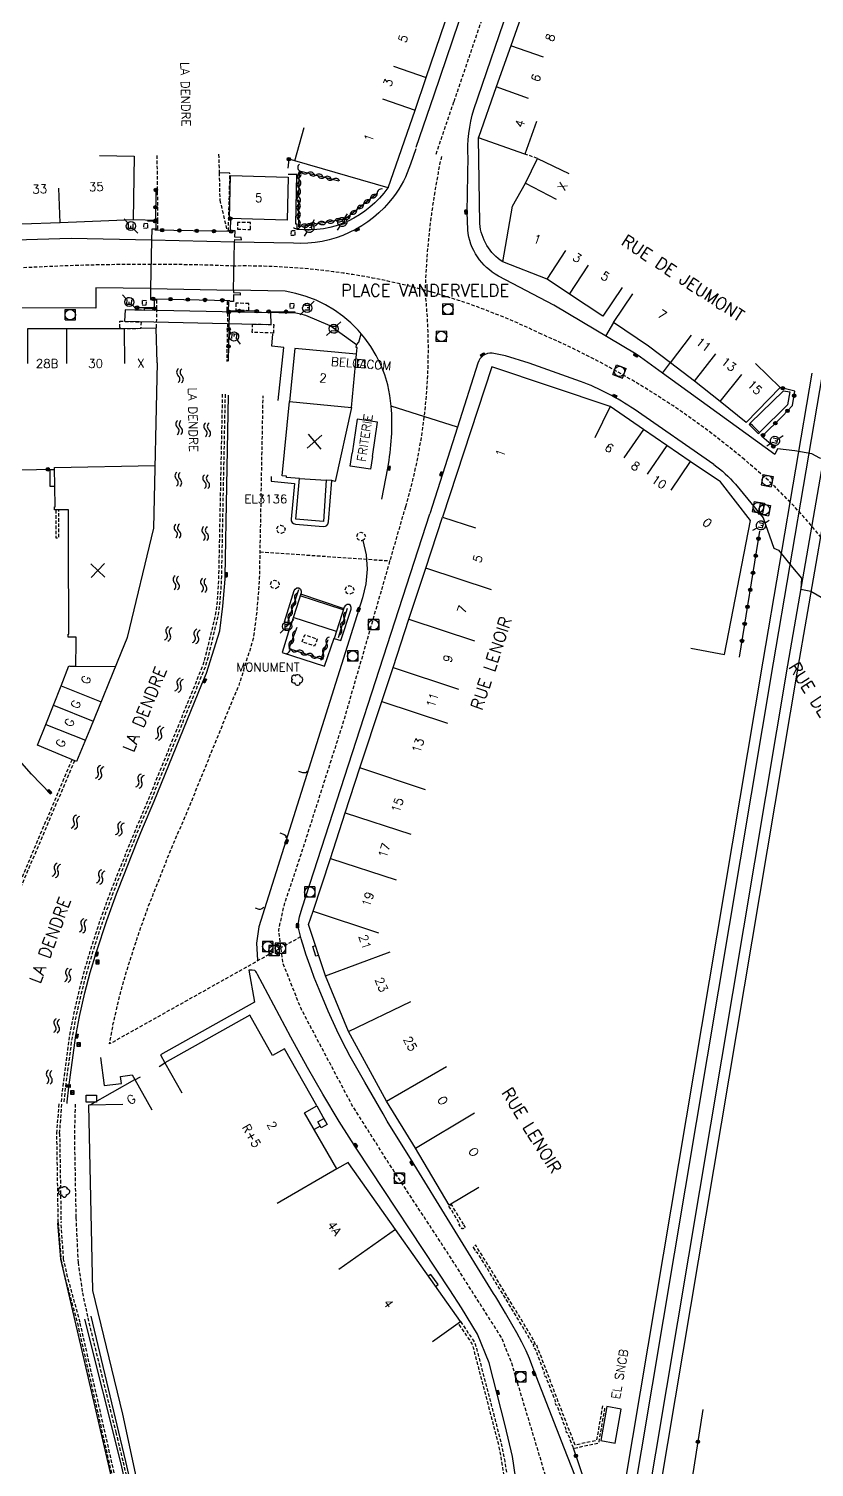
# Model space of a CAD drawing. Header units: millimetres. Extents: x 111999 to 113000, y 155000 to 156001.
# Drawn here: x 112289.4 to 112403.2, y 155653.7 to 155861.9 of the extents above; entities that cross this region are included whole.
import ezdxf
from ezdxf.enums import TextEntityAlignment as Align

# ---------------------------------------------------------------- set-up
doc = ezdxf.new("R2010")
doc.units = ezdxf.units.MM
doc.linetypes.add('DASHED', pattern=[0.75, 0.5, -0.25])
doc.layers.get('0').update_dxf_attribs({"linetype": 'CONTINUOUS'})
for name, color, linetype in [('W0001', 6, 'DASHED'), ('W0008', 7, 'CONTINUOUS'), ('W0100', 7, 'CONTINUOUS'), ('W0105', 7, 'CONTINUOUS'), ('W0112', 1, 'DASHED'), ('W0120', 7, 'CONTINUOUS'), ('W0211', 2, 'CONTINUOUS'), ('W0300', 7, 'CONTINUOUS'), ('W0310', 3, 'CONTINUOUS'), ('W0322', 7, 'CONTINUOUS'), ('W0330', 7, 'CONTINUOUS'), ('W0334', 7, 'CONTINUOUS'), ('W0400', 7, 'CONTINUOUS'), ('W0420', 7, 'CONTINUOUS'), ('W0471', 7, 'CONTINUOUS'), ('W0500', 5, 'DASHED'), ('W0700', 7, 'CONTINUOUS'), ('W0984', 7, 'CONTINUOUS'), ('W0989', 7, 'CONTINUOUS'), ('W0991', 7, 'CONTINUOUS'), ('W1102', 7, 'CONTINUOUS'), ('W1471', 7, 'CONTINUOUS')]:
    doc.layers.add(name, color=color, linetype=linetype)
doc.styles.get("Standard").update_dxf_attribs({"font": 'romans.shx', "width": 0.85})

# ---------------------------------------------------------------- blocks, each defined once
blk = doc.blocks.new('t322o')
at = {"color": 0, "linetype": 'Continuous'}
for radius in [0.25, 0.15]:
    blk.add_circle((0, 0), radius, dxfattribs=at)
blk = doc.blocks.new('t310o')
at = {"color": 0, "linetype": 'Continuous'}
for centre, start, end in [((-0.5, 0.38), 216.8699, 323.1304), ((0.5, -0.37), 36.8699, 143.1303)]:
    blk.add_arc(centre, 0.625, start, end, dxfattribs=at)
blk = doc.blocks.new('T420')
for p, q in [((0.75, 0.75), (-0.75, 0.75)), ((-0.75, 0.75), (-0.75, -0.75)), ((0.75, 0.75), (0.75, -0.75)), ((0.75, -0.75), (-0.75, -0.75))]:
    blk.add_line(p, q)
blk.add_ellipse((0, 0), major_axis=(-0.53, 0.53), ratio=1, start_param=3.926991, end_param=10.210176)
blk = doc.blocks.new('T471')
for p, q in [((-0.333334, 0.333334), (-0.333334, -0.333334)), ((-0.333334, 0.333334), (0.333334, 0.333334)), ((-0.333334, 0), (0, 0)), ((0.500001, 0.500001), (1.000002, 1.000002)), ((-0.500001, -0.500001), (-1.000002, -1.000002)), ((-0.333334, -0.333334), (0.333334, -0.333334))]:
    blk.add_line(p, q)
blk.add_ellipse((0, 0), major_axis=(0.471405, 0.471405), ratio=1, start_param=5.4977871438, end_param=11.780972451)
blk = doc.blocks.new('T400')
for p, q in [((-0.15, 0.3), (0.15, 0.3)), ((-0.15, -0.25), (-0.15, 0.3)), ((-0.15, 0.15), (0.15, 0.15)), ((-0.15, 0), (0.15, 0)), ((0.15, 0.3), (0.15, -0.25)), ((-0.15, -0.15), (0.15, -0.15)), ((-0.15, -0.25), (-0.15, -0.3)), ((-0.15, -0.3), (0.15, -0.3)), ((0.15, -0.3), (0.15, -0.25))]:
    blk.add_line(p, q)
blk = doc.blocks.new('t500o')
at = {"color": 0, "linetype": 'Continuous'}
for centre, start, end in [((-0.5, 0.625), 216.8699, 323.1301), ((0.5, -0.125), 36.8699, 143.1301), ((0.5, -0.625), 36.8699, 143.1301), ((-0.5, 0.125), 216.8699, 323.1301)]:
    blk.add_arc(centre, 0.625, start, end, dxfattribs=at)
blk = doc.blocks.new('t991o')
at = {"color": 0, "linetype": 'Continuous'}
for p, q in [((-1, 1), (1, -1)), ((-1, -1), (1, 1))]:
    blk.add_line(p, q, dxfattribs=at)
blk = doc.blocks.new('t112o')
at = {"color": 0, "linetype": 'Continuous'}
for p, q in [((-0.5, 0.5), (0.5, 0.5)), ((-0.5, -0.5), (-0.5, 0.5)), ((0.5, 0.5), (0.5, -0.5)), ((0.5, -0.5), (-0.5, -0.5))]:
    blk.add_line(p, q, dxfattribs=at)
blk = doc.blocks.new('t330o')
at = {"color": 0, "linetype": 'Continuous'}
for p, q in [((0.25, -0.25), (-0.25, 0.25)), ((-0.25, -0.25), (0.25, 0.25)), ((-0.25, 0.25), (-0.25, -0.25)), ((0.25, 0.25), (-0.25, 0.25)), ((0.25, -0.25), (0.25, 0.25)), ((-0.25, -0.25), (0.25, -0.25)), ((-0.25, -0.25), (-0.25, -0.25))]:
    blk.add_line(p, q, dxfattribs=at)
blk = doc.blocks.new('T300')
for p, q in [((-0.8, 0.51), (-0.86, 0.34)), ((-0.86, 0.34), (-0.86, 0.17)), ((-0.86, 0.17), (-0.74, 0.06)), ((-0.69, 0.63), (-0.8, 0.51)), ((-0.8, -0.06), (-0.74, 0.06)), ((-0.74, 0.06), (-0.69, 0.11)), ((-0.57, 0.69), (-0.69, 0.63)), ((-0.46, 0.69), (-0.57, 0.69)), ((-0.29, 0.63), (-0.46, 0.69)), ((-0.29, 0.63), (-0.17, 0.74)), ((-0.23, 0.57), (-0.29, 0.63)), ((-0.17, 0.74), (-0.06, 0.8)), ((-0.06, 0.8), (0.06, 0.8)), ((0.06, 0.8), (0.23, 0.74)), ((0.23, 0.74), (0.34, 0.63)), ((0.34, 0.63), (0.4, 0.51)), ((0.46, 0.46), (0.34, 0.46)), ((0.4, 0.51), (0.4, 0.46)), ((0.57, 0.4), (0.46, 0.46)), ((0.57, 0.4), (0.69, 0.29)), ((0.69, 0.29), (0.74, 0.17)), ((0.74, 0.06), (0.69, -0.17)), ((0.74, 0.17), (0.74, 0.06)), ((-0.8, -0.17), (-0.8, -0.06)), ((-0.8, -0.23), (-0.8, -0.17)), ((-0.74, -0.34), (-0.8, -0.23)), ((-0.69, -0.4), (-0.74, -0.34)), ((-0.51, -0.46), (-0.69, -0.4)), ((-0.4, -0.46), (-0.51, -0.46)), ((-0.4, -0.46), (-0.34, -0.46)), ((-0.34, -0.46), (-0.34, -0.4)), ((-0.34, -0.51), (-0.34, -0.46)), ((-0.29, -0.63), (-0.34, -0.51)), ((-0.17, -0.74), (-0.29, -0.63)), ((-0.06, -0.8), (-0.17, -0.74)), ((0.06, -0.8), (-0.06, -0.8)), ((0.17, -0.74), (0.06, -0.8)), ((0.23, -0.69), (0.17, -0.74)), ((0.29, -0.46), (0.23, -0.46)), ((0.29, -0.63), (0.23, -0.69)), ((0.46, -0.4), (0.29, -0.46)), ((0.34, -0.51), (0.29, -0.63)), ((0.34, -0.51), (0.34, -0.46)), ((0.57, -0.34), (0.46, -0.4)), ((0.63, -0.29), (0.57, -0.34)), ((0.69, -0.17), (0.63, -0.29))]:
    blk.add_line(p, q)
blk = doc.blocks.new('T1471')
at = {"color": 0, "linetype": 'Continuous', "flags": 128}
blk.add_lwpolyline([(-0.75, -0.5), (-0.75, 0.5), (0.75, 0.5), (0.75, -0.5), (-0.75, -0.5)], dxfattribs=at)

msp = doc.modelspace()

# ---------------------------------------------------------------- linework, layer by layer
at = {"layer": 'W0001'}
for points in [[(112348.43, 155843.76), (112351.02, 155851.37), (112356.4, 155867.2), (112363.42, 155887.85), (112368.13, 155901.71, 0.072211), (112370.31, 155911.43), (112370.91, 155921.91), (112371.84, 155940.77), (112371.96, 155948.59), (112372.05, 155971.3), (112372.14, 155990.75), (112372.16, 156000)], [(112349.18, 155843.43, 0.043979), (112346.82, 155824.04, -0.09987), (112344.02, 155792.75)], [(112616.37, 155622.56), (112584.37, 155637.33, 0.046499), (112559.86, 155645.27), (112540.01, 155649.39), (112507.97, 155656.04, -0.112534), (112493.68, 155662.94), (112485.71, 155669.19), (112481.22, 155673.44), (112476.89, 155678.31), (112469.97, 155687.67), (112462.36, 155697.95), (112460.67, 155700.24), (112435.55, 155739.29), (112412.69, 155775.02, 0.104615), (112393.07, 155799.53, 0.07337), (112363.69, 155817.69, 0.117511), (112319.14, 155827.55, 0.038082), (112270.37, 155825.74, -0.060718), (112260.09, 155825, 0.031585), (112184.05, 155819.83, -0.05721), (112133.1, 155820.38, -0.002794), (112091.44, 155829.34, 0.024217), (112082, 155830.29)]]:
    msp.add_lwpolyline(points, format="xyb", dxfattribs=at)
at = {"layer": 'W0001', "flags": 128}
for points in [[(112328.79, 155730.45), (112301.11, 155714.94), (112301.12, 155714.99), (112301.66, 155717.9), (112302.4, 155721.12), (112303.14, 155723.92), (112303.99, 155726.77), (112305.43, 155731.17), (112306.78, 155734.92), (112307.04, 155735.58), (112309.74, 155742.4), (112310.47, 155744.17), (112312.2, 155748.14), (112319.09, 155765.06), (112319.88, 155766.87), (112321.99, 155773.69), (112322.52, 155777.81), (112322.83, 155781.91), (112322.86, 155782.45), (112323.36, 155808.77)], [(112369.32, 155635.98), (112364.55, 155651.51), (112359.37, 155668.73), (112357.9, 155672.43), (112349.7, 155685.3), (112341.28, 155698.13), (112336.22, 155706.13), (112328.85, 155720.06), (112326.26, 155726.59), (112325.62, 155731.42), (112326.44, 155735.12), (112328.97, 155742.71), (112335.1, 155761.86), (112344.02, 155792.75)], [(112322.93, 155786.19), (112341.75, 155784.88)]]:
    msp.add_lwpolyline(points, dxfattribs=at)
at = {"layer": 'W0001'}
msp.add_lwpolyline([(112296.14, 155706.23), (112296.02, 155701.59), (112296.24, 155689.79), (112296.55, 155683.31), (112297.2, 155678.9), (112297.95, 155675.32), (112299.59, 155668.61), (112302.02, 155658.73), (112303.08, 155654.41), (112303.92, 155650.66)], dxfattribs=at)
at = {"layer": 'W0008'}
for points in [[(112345.54, 155844.74), (112348.13, 155852.35), (112353.51, 155868.18), (112360.54, 155888.83), (112365.26, 155902.74, 0.072433), (112367.27, 155911.64), (112367.87, 155922.08), (112368.8, 155940.86), (112368.91, 155948.62), (112369, 155971.32), (112369.09, 155990.76), (112369.11, 156000)], [(112353.05, 155843.2, -0.089835), (112353.9, 155850.23), (112359.42, 155866.48)], [(112307.2, 155831.29), (112295.58, 155831.52), (112279.29, 155831.07, -0.188286), (112276.24, 155831.78, -0.171871), (112268.59, 155842.29), (112266.59, 155851.3), (112264.44, 155861.13)], [(112345.46, 155844.53), (112344.7, 155842.32, -0.086175), (112342.25, 155837.56, -0.249737), (112327.75, 155830.84), (112319.23, 155831.03)], [(112397.49, 155800.25), (112380.7, 155812.43), (112378.01, 155814.38), (112377.4, 155814.79), (112365.45, 155821.88), (112357.44, 155826.1, -0.245737), (112353, 155832.78), (112352.92, 155835.36), (112353.08, 155843.44, -0.066896)], [(112340.55, 155793.82), (112341.41, 155798.31, 0.066696), (112341.92, 155807.27, 0.347658), (112326.57, 155823.9), (112319.06, 155824.06)], [(112388.64, 155798.81), (112377.1, 155806.81, 0.058495), (112369.35, 155810.86), (112361.92, 155813.5), (112358.49, 155814.54), (112356.56, 155814.94, 0.370124), (112354.47, 155813.47), (112351.52, 155804.23), (112349.36, 155797.41), (112347.5, 155791.68)], [(112388.64, 155798.81, -0.060842), (112391.76, 155795.98), (112395.8, 155791.12)]]:
    msp.add_lwpolyline(points, format="xyb", dxfattribs=at)
for points in [[(112357.42, 155826.1), (112357.42, 155826.1), (112357.39, 155826.12)], [(112307.06, 155824.29), (112299.11, 155824.39), (112299.12, 155821.45), (112267, 155821.54), (112262.63, 155821.52)], [(112297.48, 155675.09), (112302.74, 155654.17), (112304.68, 155645.48)], [(112298.41, 155675.55), (112303.44, 155654.52), (112305.4, 155645.95), (112306.4, 155633.35), (112306.76, 155623.96), (112305.73, 155615.34), (112303.13, 155603.28), (112300.39, 155592.17), (112298.3, 155583.95), (112298.77, 155582.79)]]:
    msp.add_lwpolyline(points, dxfattribs=at)
at = {"layer": 'W0008', "flags": 128}
for points in [[(112294.96, 155706.32), (112294.98, 155706.58), (112295.22, 155708.67), (112296.08, 155715.12), (112296.19, 155715.82), (112296.76, 155718.91), (112297.55, 155722.32), (112298.33, 155725.28), (112299.22, 155728.26), (112300.7, 155732.8), (112302.1, 155736.67), (112302.39, 155737.41), (112305.11, 155744.27), (112305.87, 155746.12), (112307.59, 155750.08), (112314.48, 155767.01), (112315.18, 155768.61), (112317.09, 155774.75), (112317.54, 155778.32), (112317.84, 155782.22), (112317.86, 155782.61), (112318.36, 155808.86)], [(112293.13, 155798.07), (112292.46, 155798.06), (112292.46, 155795.7), (112293.18, 155795.71)], [(112324.55, 155797.07), (112324.51, 155796.39), (112327.92, 155796.09), (112327.41, 155790.93), (112327.44, 155790.68), (112327.55, 155790.45), (112327.75, 155790.28), (112328.04, 155790.2), (112332.07, 155789.86), (112332.39, 155789.89), (112332.6, 155790.01), (112332.75, 155790.21), (112332.82, 155790.5), (112333.32, 155796.49)], [(112371.5, 155644.89), (112367, 155656.33), (112362.57, 155667.74), (112362.28, 155668.5), (112361.94, 155669.42), (112361.48, 155670.5), (112360.84, 155671.77), (112360.1, 155673.12), (112359.37, 155674.39), (112358.45, 155675.97), (112358.12, 155676.54), (112357.05, 155678.34), (112356.75, 155678.82), (112344.83, 155698.11), (112341.35, 155703.78), (112340.73, 155704.82), (112338.08, 155709.43), (112335.99, 155713.15), (112334.82, 155715.34), (112334.04, 155716.93), (112332.8, 155719.67), (112331.46, 155722.81), (112330.76, 155724.57), (112330.3, 155725.84), (112329.57, 155727.94), (112329.3, 155728.75), (112328.85, 155730.18), (112328.5, 155731.69), (112328.48, 155732.51), (112328.63, 155733.34), (112329, 155734.65), (112347.5, 155791.68)], [(112337.8, 155787.82), (112338.29, 155785.76), (112338.44, 155783.65), (112338.26, 155781.55), (112337.74, 155779.5), (112322.74, 155731.9), (112322.4, 155729.51), (112322.56, 155727.09)], [(112292.54, 155751.13), (112289.81, 155753.98), (112288.39, 155755.6), (112285.31, 155759.35), (112284.88, 155759.88), (112282.46, 155763.05), (112281.18, 155764.87), (112279.78, 155767.09), (112278.13, 155769.88), (112276.4, 155772.93), (112275.71, 155774.17), (112275.63, 155774.31), (112272.97, 155779.25), (112271.48, 155782.06), (112269.06, 155786.76)], [(112334.96, 155777.77), (112328.73, 155779.83)], [(112328.79, 155780.08), (112335.04, 155778)], [(112327.39, 155775.72), (112326.12, 155771.6), (112332.25, 155769.65), (112333.63, 155773.66)], [(112333.97, 155774.67), (112327.71, 155776.69)], [(112329.72, 155754.41), (112329.6, 155754.25), (112329.49, 155754.19), (112329.26, 155754.18), (112329.09, 155754.21), (112328.54, 155754.39)], [(112325.78, 155745.51), (112326.3, 155745.33), (112326.4, 155745.28), (112326.57, 155745.17), (112326.66, 155745.04), (112326.66, 155744.79)], [(112323.46, 155734.76), (112323.33, 155734.58), (112323.19, 155734.49), (112322.91, 155734.4), (112322.79, 155734.41), (112322.24, 155734.61)], [(112331.4, 155727.76), (112331.02, 155727.63), (112330.57, 155729.06), (112330.93, 155729.18)], [(112360.17, 155650.65), (112359.48, 155655.22), (112358.44, 155659.72), (112356.11, 155668.78), (112354.42, 155672.92), (112352.11, 155676.76), (112350.43, 155679.35), (112336.93, 155699.71), (112334.4, 155703.7), (112332, 155707.67), (112329.77, 155711.55), (112327.38, 155715.93), (112323.26, 155723.67), (112322.57, 155724.98), (112322.39, 155725.29), (112322.29, 155725.45), (112322.15, 155725.56), (112321.79, 155725.62), (112321.3, 155725.63), (112322.11, 155720.97), (112308.51, 155713.35), (112309.13, 155712.22)], [(112299.79, 155712.97), (112300.36, 155708.93), (112302.83, 155709.2), (112302.69, 155710.21), (112304.39, 155710.47), (112304.79, 155709.79)], [(112348.35, 155679.84), (112348.72, 155680.1), (112347.64, 155681.59), (112347.29, 155681.34)]]:
    msp.add_lwpolyline(points, dxfattribs=at)
for points in [[(112326.45, 155776.04), (112327.86, 155780.57), (112327.99, 155780.77), (112328.25, 155780.95), (112328.53, 155780.95), (112328.76, 155780.77), (112328.86, 155780.47), (112328.85, 155780.24), (112327.43, 155775.72)], [(112334.62, 155773.37), (112336.11, 155777.87), (112336.13, 155778.11), (112336.02, 155778.4), (112335.81, 155778.55), (112335.52, 155778.55), (112335.23, 155778.38), (112335.1, 155778.18), (112333.65, 155773.65)]]:
    msp.add_lwpolyline(points, close=True, dxfattribs=at)
at = {"layer": 'W0100'}
for points in [[(112341.45, 155838.87), (112345.37, 155850.13), (112346.99, 155854.83), (112349.75, 155862.88), (112352.61, 155871.2), (112355.2, 155878.76), (112356.57, 155882.55), (112358.5, 155888.16), (112360.14, 155892.98), (112365.1, 155907.37), (112365.46, 155911.53), (112365.76, 155917.31), (112366.01, 155922.3), (112366.05, 155927.43), (112366.73, 155935.33), (112367.12, 155944.54), (112367.24, 155947.54), (112367.46, 155952.68), (112367.45, 155963.91), (112367.42, 155977.83), (112367.38, 156000)], [(112361.25, 155865.16), (112359.24, 155859.42), (112357.11, 155853.5), (112354.56, 155846.14)], [(112299.68, 155843.55), (112304.68, 155843.48), (112304.55, 155834.26), (112293.98, 155833.81), (112288.4, 155833.6), (112283.15, 155833.43), (112278.63, 155833.34), (112277.47, 155845.04), (112277.35, 155845.04), (112276.15, 155854.15), (112267.77, 155852.74), (112267.15, 155855.79), (112266.61, 155858.46), (112266, 155861.47)], [(112362.94, 155848.48), (112361.27, 155843.76), (112354.56, 155846.13), (112354.62, 155846.31)], [(112341.48, 155838.93), (112341.46, 155838.88), (112327.94, 155842.79), (112329.32, 155847.59)], [(112375.36, 155824.46), (112372.59, 155820.29), (112367.76, 155823.5), (112364.49, 155825.63), (112358.06, 155828.14), (112359.5, 155836.24), (112361.39, 155839.54), (112363.11, 155843.13), (112367.62, 155840.96)], [(112394.66, 155813.44), (112398.24, 155809.95), (112393.34, 155804.91), (112389.57, 155807.92), (112385.84, 155810.89), (112382.37, 155813.56), (112379.19, 155815.94), (112374.11, 155819.37), (112376.91, 155823.51)], [(112308, 155813.55), (112307.88, 155818.54), (112303.24, 155818.44), (112294.89, 155818.44), (112289.25, 155818.45), (112289.25, 155813.45)], [(112385.3, 155772.25), (112390.21, 155771.3), (112393.97, 155790.72), (112389.59, 155796.33), (112385.21, 155799.28), (112381.82, 155801.57), (112378.46, 155803.88), (112373.65, 155807.2), (112356.48, 155812.97), (112349.34, 155791.2), (112354.1, 155789.64)], [(112339.21, 155799.99), (112339.95, 155804.94), (112337, 155805.38), (112336.25, 155800.44)], [(112303.05, 155706.2), (112298.05, 155706.09), (112298.64, 155679.25), (112302.97, 155661.36), (112306.82, 155643.58), (112306.97, 155637.32), (112307.7, 155623.2), (112308.28, 155623.21), (112307.35, 155613.73), (112301.88, 155593.65), (112306.7, 155592.33)]]:
    msp.add_lwpolyline(points, dxfattribs=at)
for points in [[(112326.97, 155840.43), (112326.82, 155834.19), (112318.47, 155834.43), (112318.63, 155840.66)], [(112336.16, 155807.07), (112336.88, 155814.78), (112327.94, 155815.63), (112327.18, 155807.93)], [(112338.16, 155813.94), (112337.05, 155814.02), (112336.97, 155812.91), (112338.08, 155812.83)]]:
    msp.add_lwpolyline(points, close=True, dxfattribs=at)
at = {"layer": 'W0100', "flags": 128}
for points in [[(112308, 155813.55), (112307.5, 155789.6), (112303.66, 155773.78), (112303.61, 155773.63), (112302.85, 155771.73), (112298.26, 155760.46), (112296.33, 155755.84), (112290.7, 155758.19), (112291.89, 155761.21), (112293, 155763.99), (112294.09, 155766.77), (112295.24, 155769.66), (112295.34, 155769.63), (112296.25, 155769.61), (112296.26, 155773.11), (112296.27, 155773.84), (112295.1, 155773.84), (112295.1, 155774.28), (112295.2, 155774.28), (112295.2, 155774.29), (112295.17, 155787.38), (112295.17, 155787.38), (112295.16, 155792.26), (112293.13, 155792.25), (112293.13, 155792.69), (112293.24, 155792.69), (112293.23, 155792.77), (112293.12, 155798.38), (112307.69, 155798.67)], [(112336.16, 155807.07), (112333.78, 155796.38), (112333.32, 155796.49), (112332.51, 155796.54), (112332.11, 155790.57), (112328.11, 155790.89), (112328.64, 155796.8), (112326.74, 155796.93), (112326.75, 155797.14), (112326.11, 155797.2), (112327.18, 155807.93)], [(112339.21, 155799.99), (112338.9, 155798.13), (112335.97, 155798.57), (112336.25, 155800.44)], [(112328.64, 155796.8), (112332.51, 155796.54)], [(112354.6, 155694.14), (112350.29, 155691.6), (112345.43, 155699.84), (112341.24, 155706.68), (112335.75, 155716.75), (112332.38, 155724.8), (112329.93, 155732.22), (112330.6, 155734.18), (112333.1, 155741.78), (112335.24, 155748.41), (112337.39, 155754.89), (112340.56, 155764.52), (112342.19, 155769.44), (112344.48, 155776.43), (112346.94, 155783.82), (112349.34, 155791.2)], [(112347.88, 155671.86), (112351.96, 155674.75), (112342.52, 155688.07), (112335.78, 155697.65), (112335.69, 155697.8), (112334.06, 155696.85), (112329.36, 155704.98), (112331.12, 155705.97), (112326.46, 155714.26), (112324.73, 155713.28), (112321.44, 155719.12), (112309.13, 155712.22), (112311.58, 155707.86)], [(112298.33, 155706.1), (112298.3, 155706.15), (112304.79, 155709.79), (112307.23, 155705.43)]]:
    msp.add_lwpolyline(points, dxfattribs=at)
msp.add_lwpolyline([(112373.13, 155662.45), (112372.28, 155657.52), (112374.37, 155657.16), (112375.22, 155662.08)], close=True, dxfattribs=at)
at = {"layer": 'W0105'}
msp.add_lwpolyline([(112318.56, 155841.01), (112316.99, 155841.06)], dxfattribs=at)
for points in [[(112324.54, 155819.08), (112324.5, 155820.79), (112303.36, 155821.19), (112303.28, 155819.55)], [(112393.92, 155804.82), (112393.74, 155804.6), (112395.05, 155803.29), (112395.26, 155803.47)]]:
    msp.add_lwpolyline(points, close=True, dxfattribs=at)
at = {"layer": 'W0112'}
for p, q in [((112293.48, 155702.03), (112293.83, 155706.42)), ((112293.88, 155702), (112294.23, 155706.38)), ((112293.69, 155689.11), (112293.48, 155702.03)), ((112293.88, 155702), (112294.09, 155689.13)), ((112294.47, 155683.79), (112294.09, 155689.13))]:
    msp.add_line(p, q, dxfattribs=at)
for points in [[(112316.92, 155843.73), (112316.99, 155841.06), (112317.09, 155837.08), (112318.14, 155832.66)], [(112363.11, 155843.13), (112361.27, 155843.76)], [(112307.97, 155843.57), (112308.08, 155834.16), (112308.06, 155832.9), (112307.59, 155832.91)], [(112327.94, 155842.79), (112327.08, 155843.02)], [(112319.3, 155832.65), (112318.33, 155832.65), (112318.56, 155841.01)], [(112307.45, 155822.67), (112307.93, 155822.65), (112307.92, 155821.38), (112307.88, 155818.54)], [(112319.06, 155822.42), (112318.14, 155822.42), (112318.11, 155820.77), (112318.22, 155820.75), (112318.09, 155813.75)], [(112393.92, 155804.82), (112395.61, 155803.12)], [(112293.69, 155689.11), (112294.07, 155683.73), (112294.66, 155681.14), (112296.46, 155674.51), (112303.72, 155642.56), (112303.55, 155619.17)], [(112300.4, 155602.48), (112300.8, 155602.4), (112303.96, 155619.13), (112304.12, 155642.61), (112296.85, 155674.61), (112295.05, 155681.23), (112294.47, 155683.79)]]:
    msp.add_lwpolyline(points, dxfattribs=at)
for points in [[(112306.64, 155833.05), (112306.67, 155833.68), (112306.07, 155833.71), (112306.04, 155833.08)], [(112319.63, 155832.88), (112321.53, 155832.85), (112321.55, 155833.84), (112319.65, 155833.87)], [(112327.98, 155832), (112328.01, 155832.63), (112327.41, 155832.65), (112327.38, 155832.02)], [(112306.44, 155821.89), (112306.46, 155822.52), (112305.86, 155822.55), (112305.84, 155821.92)], [(112319.39, 155821.18), (112321.29, 155821.14), (112321.31, 155822.13), (112319.41, 155822.17)], [(112327.81, 155821.47), (112327.84, 155822.09), (112327.24, 155822.12), (112327.21, 155821.49)], [(112302.59, 155818.64), (112302.61, 155819.57), (112305.68, 155819.47), (112305.65, 155818.49), (112303.24, 155818.44), (112302.79, 155818.44)], [(112324.86, 155817.85), (112321.79, 155817.95), (112321.83, 155819.16), (112324.9, 155819.07)]]:
    msp.add_lwpolyline(points, close=True, dxfattribs=at)
at = {"layer": 'W0112', "flags": 128}
for points in [[(112317.45, 155809), (112316.91, 155782.6), (112316.86, 155781.28), (112316.67, 155778.57), (112316.41, 155776.89), (112314.89, 155770.63), (112314.59, 155769.69), (112313.66, 155767.37), (112310.63, 155759.94), (112306.75, 155750.4), (112305.08, 155746.48), (112304.34, 155744.68), (112301.56, 155737.76), (112301.26, 155737), (112299.84, 155733.15), (112298.34, 155728.57), (112297.44, 155725.53), (112296.61, 155722.35), (112295.83, 155718.89), (112295.28, 155715.94), (112295.18, 155715.24), (112294.32, 155708.69), (112294.08, 155706.48), (112294.07, 155706.39)], [(112317.85, 155808.99), (112317.31, 155782.59), (112317.25, 155781.25), (112317.06, 155778.54), (112316.8, 155776.81), (112315.28, 155770.52), (112314.96, 155769.54), (112314.03, 155767.22), (112307.12, 155750.25), (112305.45, 155746.33), (112304.71, 155744.53), (112301.93, 155737.61), (112301.63, 155736.85), (112300.22, 155733.02), (112298.72, 155728.45), (112297.82, 155725.42), (112297, 155722.26), (112296.22, 155718.81), (112295.68, 155715.87), (112295.58, 155715.19), (112294.72, 155708.64), (112294.47, 155706.44), (112294.47, 155706.36)], [(112293.35, 155792.23), (112293.35, 155788.21), (112293.75, 155788.21), (112293.75, 155792.23)], [(112295.68, 155756.11), (112287.01, 155735.73), (112283.04, 155724.45), (112280.21, 155704.66)], [(112296.05, 155755.95), (112287.38, 155735.58), (112283.43, 155724.35), (112280.6, 155704.59)], [(112372.52, 155662.55), (112371.65, 155657.54), (112368.55, 155656.87), (112367.63, 155659.25), (112367.61, 155659.25), (112366.2, 155662.94), (112366.2, 155662.94), (112364.51, 155667.36), (112364.51, 155667.36), (112362.96, 155671.41), (112362.85, 155671.37), (112362.59, 155671.99), (112356.23, 155682.5), (112354.48, 155685.29), (112354.17, 155685.8), (112353.86, 155685.61), (112353.9, 155685.54), (112353.79, 155685.47), (112353.9, 155685.54)], [(112353.79, 155685.47), (112353.79, 155685.47), (112354.22, 155684.79), (112354.3, 155684.84), (112354.31, 155684.82), (112355.89, 155682.29), (112362.55, 155671.29), (112362.46, 155671.27), (112362.63, 155670.86), (112362.73, 155670.9), (112364.1, 155667.32), (112364, 155667.27), (112364.15, 155666.85), (112364.27, 155666.88), (112365.69, 155663.16), (112365.57, 155663.12), (112365.73, 155662.7), (112365.85, 155662.73), (112367.21, 155659.17), (112367.11, 155659.14), (112367.28, 155658.71), (112367.39, 155658.75), (112368.31, 155656.41), (112372, 155657.2), (112372.92, 155662.48)], [(112351.96, 155674.75), (112353.62, 155672.31), (112353.77, 155672.07), (112353.93, 155671.81), (112354.08, 155671.48), (112354.22, 155671.05), (112357.79, 155657.36), (112357.97, 155656.58), (112358.35, 155654.53), (112358.61, 155652.84), (112358.87, 155650.76), (112359.12, 155648.15), (112359.17, 155646.89), (112359.16, 155641.72), (112358.6, 155635.18), (112358.2, 155635.22), (112358.76, 155641.74), (112358.77, 155646.89), (112358.72, 155648.12), (112358.47, 155650.72), (112358.21, 155652.78), (112357.95, 155654.46), (112357.57, 155656.51), (112357.4, 155657.26), (112353.84, 155670.94), (112353.71, 155671.34), (112353.58, 155671.61), (112353.43, 155671.86), (112353.28, 155672.09), (112351.63, 155674.52)]]:
    msp.add_lwpolyline(points, dxfattribs=at)
for points in [[(112326.39, 155789.05), (112325.98, 155788.84), (112325.54, 155788.99), (112325.33, 155789.4), (112325.48, 155789.84), (112325.89, 155790.05), (112326.33, 155789.9), (112326.54, 155789.49)], [(112338.02, 155787.99), (112337.59, 155787.77), (112337.13, 155787.92), (112336.92, 155788.36), (112337.07, 155788.82), (112337.5, 155789.03), (112337.96, 155788.88), (112338.18, 155788.45)], [(112325.54, 155781.05), (112325.11, 155780.83), (112324.64, 155780.99), (112324.43, 155781.42), (112324.58, 155781.88), (112325.02, 155782.1), (112325.48, 155781.95), (112325.7, 155781.51)], [(112336.36, 155780.25), (112335.93, 155780.03), (112335.47, 155780.19), (112335.25, 155780.62), (112335.4, 155781.08), (112335.84, 155781.29), (112336.29, 155781.14), (112336.51, 155780.71)], [(112331.19, 155773.56), (112330.82, 155772.52), (112329.02, 155773.14), (112329.39, 155774.19)], [(112352.38, 155688.78), (112352.64, 155688.35), (112352.33, 155688.16), (112352.27, 155688.24), (112352.18, 155688.17), (112352.18, 155688.17), (112351.73, 155688.83), (112351.84, 155688.9), (112350.27, 155691.47), (112350.61, 155691.68), (112352.38, 155688.78), (112352.38, 155688.78)]]:
    msp.add_lwpolyline(points, close=True, dxfattribs=at)
at = {"layer": 'W0120'}
msp.add_lwpolyline([(112307.2, 155831.29), (112307.06, 155824.29), (112319.06, 155824.06), (112319.23, 155831.03)], close=True, dxfattribs=at)
at = {"layer": 'W0211'}
msp.add_lwpolyline([(112293.6, 155689.02), (112294, 155683.81), (112303.62, 155642.48), (112303.47, 155619.14), (112299.43, 155600.14), (112291.9, 155573.59), (112278.56, 155537.66), (112275.97, 155525.53), (112275.38, 155514.4), (112274.69, 155490.62), (112273.57, 155474.85), (112270.86, 155461.01), (112261.91, 155426), (112249.74, 155387.86), (112239.61, 155356.12), (112233.35, 155335.44)], dxfattribs=at)
at = {"layer": 'W0310'}
for points in [[(112328.54, 155837.57), (112328.62, 155841.32), (112334.34, 155839.88)], [(112339.87, 155838.07), (112335.23, 155834.33), (112328.52, 155833.25), (112328.53, 155837.15)]]:
    msp.add_lwpolyline(points, dxfattribs=at)
at = {"layer": 'W0310', "flags": 128}
for points in [[(112328.48, 155780.67), (112326.94, 155776.11)], [(112335.55, 155777.96), (112334.23, 155773.74)], [(112328.23, 155775.21), (112327.08, 155772.2), (112331.77, 155770.7), (112332.78, 155773.48)]]:
    msp.add_lwpolyline(points, dxfattribs=at)
at = {"layer": 'W0322'}
for points in [[(112327.08, 155843.02), (112326.93, 155841.71)], [(112307.82, 155838.56), (112307.76, 155834.19)], [(112307.7, 155834.04), (112306.59, 155834.06)], [(112307.83, 155834.16), (112307.82, 155832.9)], [(112318.62, 155834.41), (112318.59, 155832.65)], [(112318.74, 155832.54), (112307.68, 155832.76)], [(112307.45, 155822.81), (112318.52, 155822.56)], [(112305.11, 155821.55), (112307.54, 155821.54)], [(112307.63, 155821.38), (112307.63, 155822.67)], [(112318.43, 155820.92), (112318.3, 155813.76)], [(112318.34, 155820.92), (112318.39, 155822.42)], [(112322.43, 155821.01), (112318.44, 155821.05)], [(112324.17, 155820.98), (112327.99, 155820.92)], [(112397.27, 155801.43), (112395.58, 155802.88), (112398.59, 155805.82), (112400.04, 155807.37), (112400.4, 155809.46), (112398.24, 155809.95)], [(112392.34, 155770.94), (112395.29, 155789.17)]]:
    msp.add_lwpolyline(points, dxfattribs=at)
at = {"layer": 'W0322', "flags": 128}
for points in [[(112282.68, 155797.96), (112293.12, 155798.14)], [(112308.29, 155711.68), (112309.13, 155712.22)], [(112304.79, 155709.77), (112305.62, 155710.19)], [(112387.07, 155662.05), (112384.56, 155645.96)], [(112371.73, 155646.33), (112368.31, 155656.41)]]:
    msp.add_lwpolyline(points, dxfattribs=at)
at = {"layer": 'W0334'}
for points in [[(112358.06, 155828.14, -0.222126), (112354.73, 155833.69), (112354.56, 155846.13)], [(112341.41, 155838.89, -0.274219), (112328.28, 155832.84), (112328.31, 155833.6), (112328.1, 155833.61), (112328.26, 155840.82), (112326.97, 155840.82)]]:
    msp.add_lwpolyline(points, format="xyb", dxfattribs=at)
for points in [[(112308.08, 155834.16), (112304.55, 155834.26)], [(112307.59, 155832.91), (112307.59, 155832.87), (112307.25, 155832.87), (112307.2, 155831.29)], [(112319.23, 155831.03), (112319.25, 155831.38), (112320.21, 155831.35), (112320.2, 155831.69), (112319.27, 155831.72), (112319.3, 155832.65)], [(112307.06, 155824.29), (112307.03, 155822.7), (112307.45, 155822.67)], [(112319.06, 155824.06), (112319.09, 155823.71), (112320.04, 155823.68), (112320.03, 155823.35), (112319.08, 155823.36), (112319.06, 155822.42)], [(112307.92, 155821.38), (112306.11, 155821.39), (112306.11, 155821.14), (112303.36, 155821.19)], [(112336.9, 155816.15), (112333.05, 155818.92), (112329.57, 155820.39), (112328.82, 155820.59), (112328.11, 155820.71), (112318.2, 155820.93)], [(112374.11, 155819.37), (112372.96, 155817.42)], [(112325.53, 155808.09), (112326.34, 155815.77), (112324.6, 155815.94), (112324.77, 155817.73)], [(112336.88, 155814.78), (112336.99, 155815.76), (112336.85, 155815.78), (112336.89, 155816.15), (112337.22, 155816.51), (112337.57, 155817.76)], [(112381.21, 155812.06), (112382.35, 155813.58)], [(112393.92, 155804.82), (112398.76, 155809.49), (112399.65, 155809.36), (112399.34, 155807.47), (112395.26, 155803.47)], [(112351.52, 155804.23), (112341.92, 155807.27)], [(112408.63, 155796.79), (112407.08, 155799.1), (112405.86, 155799.45), (112404.59, 155799.68), (112404.02, 155799.72), (112402.86, 155800.35), (112400.4, 155800.79), (112397.86, 155801.09), (112397.49, 155800.25)], [(112395.8, 155791.12), (112397.35, 155786.7), (112397.99, 155786.41), (112400.05, 155783.9), (112401.36, 155782.35), (112401.27, 155780.78), (112402.7, 155780.51), (112405.44, 155778.88)]]:
    msp.add_lwpolyline(points, dxfattribs=at)
at = {"layer": 'W0700', "flags": 128}
for points in [[(112402.84, 155812.05), (112395.76, 155770.36)], [(112404.32, 155811.8), (112397.24, 155770.11)], [(112406.57, 155811.41), (112399.31, 155769.76)], [(112408.05, 155811.16), (112400.79, 155769.51)], [(112395.76, 155770.36), (112370.22, 155618.3)], [(112397.24, 155770.11), (112371.77, 155618.04)], [(112399.31, 155769.76), (112373.82, 155617.7)], [(112400.79, 155769.51), (112375.29, 155617.45)]]:
    msp.add_lwpolyline(points, dxfattribs=at)
at = {"layer": 'W1102'}
for p, q in [((112363.96, 155857.77), (112359.24, 155859.42)), ((112342.27, 155856.47), (112346.99, 155854.83)), ((112361.81, 155851.8), (112357.11, 155853.5)), ((112340.65, 155851.77), (112345.37, 155850.13))]:
    msp.add_line(p, q, dxfattribs=at)
at = {"layer": 'W1102', "flags": 128}
for points in [[(112361.39, 155839.54), (112365.82, 155837.22)], [(112293.98, 155833.81), (112293.78, 155838.81)], [(112364.49, 155825.63), (112367.22, 155829.82)], [(112367.76, 155823.5), (112370.5, 155827.68)], [(112294.89, 155818.44), (112294.89, 155813.44)], [(112303.24, 155818.44), (112303.29, 155813.44)], [(112382.37, 155813.56), (112385.39, 155817.55)], [(112385.84, 155810.89), (112388.92, 155814.82)], [(112389.57, 155807.92), (112392.69, 155811.83)], [(112373.65, 155807.2), (112371.39, 155802.69)], [(112378.46, 155803.88), (112375.62, 155799.77)], [(112381.82, 155801.57), (112379, 155797.44)], [(112385.21, 155799.28), (112382.41, 155795.13)], [(112356.44, 155780.69), (112346.94, 155783.82)], [(112344.48, 155776.43), (112353.98, 155773.29)], [(112296.25, 155769.61), (112301.98, 155769.6)], [(112342.19, 155769.44), (112351.68, 155766.31)], [(112294.09, 155766.77), (112299.89, 155764.45)], [(112340.56, 155764.52), (112350.06, 155761.38)], [(112293, 155763.99), (112298.76, 155761.69)], [(112291.89, 155761.21), (112297.62, 155758.92)], [(112346.88, 155751.75), (112337.39, 155754.89)], [(112335.24, 155748.41), (112344.74, 155745.31)], [(112333.1, 155741.78), (112342.61, 155738.68)], [(112330.6, 155734.18), (112340.09, 155731.04)], [(112332.38, 155724.8), (112341.75, 155728.3)], [(112335.75, 155716.75), (112344.77, 155721.09)], [(112341.24, 155706.68), (112349.9, 155711.68)], [(112331.12, 155705.97), (112332.29, 155703.88)], [(112345.43, 155699.84), (112354, 155704.99)], [(112331.61, 155703.04), (112330.76, 155702.55)], [(112334.06, 155696.85), (112325.4, 155691.84)], [(112342.52, 155688.07), (112334.35, 155682.31)]]:
    msp.add_lwpolyline(points, dxfattribs=at)

# ---------------------------------------------------------------- block references
at = {"layer": 'W0112', "rotation": 119.2867276648159}
msp.add_blockref('t112o', (112331.95, 155703.46), dxfattribs=at)
at = {"layer": 'W0300'}
for p in [(112328.34, 155767.62), (112294.56, 155693.53)]:
    msp.add_blockref('T300', p, dxfattribs=at)
at = {"layer": 'W0310'}
for p, rotation in [((112328.62, 155841.32), 88.75383303831303), ((112328.56, 155838.82), 88.75383303831303), ((112328.59, 155840.07), 88.75383303831303), ((112329.83, 155841.02), 345.8616714333207), ((112331.04, 155840.71), 345.8616714333207), ((112332.25, 155840.4), 345.8616714333207), ((112333.47, 155840.1), 345.8616714333207), ((112328.54, 155837.57), 88.75383303831303), ((112328.52, 155836.75), 89.91815572688414), ((112338.89, 155837.28), 218.8704191167618), ((112339.87, 155838.07), 218.8704191167618), ((112328.52, 155835.5), 89.91815572688414), ((112335.97, 155834.93), 218.8704191167618), ((112336.95, 155835.71), 218.8704191167618), ((112337.92, 155836.5), 218.8704191167618), ((112328.77, 155833.29), 189.1730704441097), ((112328.52, 155834.25), 89.91815572688414), ((112330, 155833.49), 189.1730704441097), ((112331.24, 155833.69), 189.1730704441097), ((112332.47, 155833.88), 189.1730704441097), ((112333.7, 155834.08), 189.1730704441097), ((112334.94, 155834.28), 189.1730704441097), ((112328, 155779.25), 251.3656226377181), ((112327.04, 155776.41), 251.3656226377181), ((112327.52, 155777.83), 251.3656226377181), ((112335.1, 155776.53), 252.5459598833626), ((112334.65, 155775.1), 252.5459598833626), ((112327.16, 155772.41), 249.007237416383), ((112327.7, 155773.81), 249.007237416383), ((112332.57, 155772.91), 70.15706741233448), ((112328.3, 155771.81), 342.2635738756778), ((112329.73, 155771.36), 342.2635738756778), ((112331.16, 155770.9), 342.2635738756778), ((112332.06, 155771.5), 70.15706741233448)]:
    msp.add_blockref('t310o', p, dxfattribs=dict(at, rotation=rotation))
at = {"layer": 'W0322'}
for p, rotation in [((112327.08, 155843.02), 263.7063714498087), ((112307.82, 155838.56), 269.1123547473878), ((112307.78, 155836.06), 269.1123547473878), ((112307.7, 155834.04), 179.0771240705807), ((112307.83, 155834.16), 269.7300420840928), ((112318.62, 155834.41), 269.1477756119847), ((112308.74, 155832.74), 178.8667400296367), ((112311.24, 155832.69), 178.8667400296367), ((112313.74, 155832.64), 178.8667400296367), ((112316.24, 155832.59), 178.8667400296367), ((112318.74, 155832.54), 178.8667400296367), ((112307.45, 155822.81), 358.7192743450028), ((112309.95, 155822.75), 358.7192743450028), ((112312.45, 155822.7), 358.7192743450028), ((112314.95, 155822.64), 358.7192743450028), ((112317.45, 155822.59), 358.7192743450028), ((112305.11, 155821.55), 359.6551364055717), ((112307.63, 155821.38), 89.80434560239324), ((112318.34, 155820.92), 88.04387110203264), ((112318.43, 155820.92), 268.9660809595997), ((112319.93, 155821.04), 179.4038868373607), ((112322.43, 155821.01), 179.4038868373607), ((112324.17, 155820.98), 359.1813667655598), ((112326.67, 155820.94), 359.1813667655598), ((112318.38, 155818.42), 268.9660809595997), ((112318.34, 155815.92), 268.9660809595997), ((112398.63, 155809.86), 167.1975333614527), ((112400.28, 155808.78), 80.19579029503102), ((112399.31, 155806.59), 46.80806575763573), ((112397.56, 155804.81), 44.37291337686903), ((112395.77, 155803.06), 44.37291337686903), ((112397.27, 155801.43), 139.4498081651527), ((112292.17, 155798.12), 1.016628901486608), ((112395.12, 155788.09), 80.81358697362292), ((112394.72, 155785.62), 80.81358697362292), ((112394.32, 155783.15), 80.81358697362292), ((112393.92, 155780.68), 80.81358697362292), ((112393.52, 155778.22), 80.81358697362292), ((112393.12, 155775.75), 80.81358697362292), ((112392.72, 155773.28), 80.81358697362292), ((112386.34, 155657.36), 261.118923132032), ((112368.67, 155655.32), 108.7456606999824)]:
    msp.add_blockref('t322o', p, dxfattribs=dict(at, rotation=rotation))
at = {"layer": 'W0330'}
for p in [(112299.36, 155726.81), (112296.65, 155714.85), (112295.73, 155707.92)]:
    msp.add_blockref('t330o', p, dxfattribs=at)
at = {"layer": 'W0400'}
for p, rotation in [((112352.76, 155835.35), 181.8139255722246), ((112337, 155832.81), 116.344316109387), ((112355.14, 155814.7), 305.3157259857364), ((112377.32, 155814.65), 235.9522252858467), ((112374.31, 155808.74), 64.99412906205076), ((112341.59, 155798.28), 169.1334591294438), ((112349.18, 155797.48), 342.4187826322627), ((112318.01, 155782.88), 358.898307607063), ((112337.19, 155777.8), 160.1727248513019), ((112314.88, 155767.53), 336.4087190077719), ((112292.43, 155751.45), 44.59338463994332), ((112326.77, 155744.22), 159.7019933582423), ((112328.33, 155732.06), 181.7606010063593), ((112299.27, 155727.93), 162.5431373853388), ((112296.38, 155716.08), 350.4975495511333), ((112295.15, 155708.86), 90), ((112336.75, 155700.27), 32.29437530728426), ((112344.91, 155697.69), 211.7392837336603), ((112362.6, 155667.24), 201.2174957746536), ((112357.36, 155664.52), 14.45307994776613)]:
    msp.add_blockref('T400', p, dxfattribs=dict(at, rotation=rotation))
at = {"layer": 'W0420'}
for p, rotation in [((112295.43, 155820.51), 179.9320328819557), ((112350.14, 155821.29), 268.6542807329078), ((112349.2, 155817.36), 268.6542807329078), ((112374.97, 155812.3), 159.2751960503707), ((112396.38, 155796.49), 79.0314268282698), ((112395.09, 155792.61), 79.0314268282698), ((112395.97, 155792.29), 79.0314268282698)]:
    msp.add_blockref('T420', p, dxfattribs=dict(at, rotation=rotation))
for p in [(112339.35, 155775.62), (112336.34, 155771.09), (112330.12, 155736.93), (112324.04, 155729.03), (112324.95, 155728.46), (112325.86, 155728.79), (112343.08, 155695.51), (112360.66, 155666.75)]:
    msp.add_blockref('T420', p, dxfattribs=at)
at = {"layer": 'W0471'}
for p, rotation in [((112304.21, 155833.35), 89.03469696577595), ((112330.07, 155833.08), 192.9454889324617), ((112334.83, 155833.92), 192.9454889324617), ((112303.98, 155822.35), 88.63214175806995), ((112329.75, 155821.49), 178.7451552914547), ((112333.58, 155818.48), 178.7451552914547), ((112319.14, 155817.35), 264.3942044826708), ((112397.51, 155802.25), 167.1975333614527), ((112395.46, 155790), 167.1975333614527)]:
    msp.add_blockref('T471', p, dxfattribs=dict(at, rotation=rotation))
msp.add_blockref('T471', (112326.83, 155775.39), dxfattribs=at)
at = {"layer": 'W0500'}
for p, rotation in [((112311.32, 155811.68), 89.09328515438922), ((112311.2, 155804.18), 89.09328515438922), ((112315.26, 155803.83), 88.90481009581363), ((112311.08, 155796.68), 89.09328515438922), ((112315.12, 155796.33), 88.90481009581363), ((112310.96, 155789.18), 89.09328515438922), ((112314.98, 155788.83), 88.90481009581363), ((112310.78, 155781.68), 85.61279542966524), ((112314.76, 155781.34), 85.61279542879531), ((112309.62, 155774.3), 72.77920834451824), ((112313.69, 155773.94), 72.77920834456746), ((112311.19, 155766.88), 67.84817379666315), ((112308.36, 155759.93), 67.84817379666315), ((112299.67, 155754.25), 67.84817379660997), ((112305.53, 155752.99), 67.84817379666315), ((112296.17, 155747.04), 68.37176236810095), ((112302.61, 155746.08), 67.59220260256893), ((112293.41, 155740.07), 68.82781265055586), ((112299.83, 155739.11), 68.37176237158123), ((112297.3, 155732.05), 71.86817936721216), ((112295.12, 155724.88), 75.10125449881603), ((112293.46, 155717.57), 79.46842847830263), ((112292.39, 155710.15), 82.39060392729064)]:
    msp.add_blockref('t500o', p, dxfattribs=dict(at, rotation=rotation))
at = {"layer": 'W0991'}
for p, rotation in [((112330.81, 155802.13), 355.6652594265061), ((112299.42, 155783.48), 271.1451417217085)]:
    msp.add_blockref('t991o', p, dxfattribs=dict(at, rotation=rotation))
at = {"layer": 'W1471'}
msp.add_blockref('T1471', (112298.5, 155707.02), dxfattribs=at)

# ---------------------------------------------------------------- texts
at = {"layer": 'W0500'}
for rotation, p in [(67.8461, (112306.2, 155763.42)), (69.8065, (112292.5, 155729.99))]:
    msp.add_text('LA DENDRE', height=1.75, rotation=rotation, dxfattribs=at).set_placement(p, align=Align.MIDDLE)
at = {"layer": 'W0984'}
for s, rotation, p in [('LA DENDRE', 271.145, (112312.12, 155852.42)), ('BELGACOM', 355.8683, (112337.57, 155813.42)), ('LA DENDRE', 271.145, (112313.21, 155805.31)), ('FRITERIE', 81.4409, (112338.1, 155802.69)), ('R+5', 299.3124, (112321.68, 155701.65)), ('EL SNCB', 80.1743, (112375.02, 155667.15))]:
    msp.add_text(s, height=1.25, rotation=rotation, dxfattribs=at).set_placement(p, align=Align.MIDDLE)
for s, p in [('EL3136', (112323.76, 155793.83)), ('MONUMENT', (112324.07, 155769.5))]:
    msp.add_text(s, height=1.25, dxfattribs=at).set_placement(p, align=Align.MIDDLE)
at = {"layer": 'W0989'}
for s, rotation, p in [('RUE DE JEUMONT', 326.5923, (112384.17, 155825.81)), ('RUE LENOIR', 71.863, (112356.4, 155770.07)), ("RUE DE L'HOSTELLERIE", 302.1659, (112407.36, 155758.5)), ('RUE LENOIR', 301.7393, (112362.25, 155702.4))]:
    msp.add_text(s, height=1.75, rotation=rotation, dxfattribs=at).set_placement(p, align=Align.MIDDLE)
msp.add_text('PLACE VANDERVELDE', height=1.75, dxfattribs=at).set_placement((112346.82, 155824.04), align=Align.MIDDLE)
at = {"layer": 'W0991'}
for s, rotation, p in [('5', 70.8256, (112343.64, 155860.48)), ('8', 71.5385, (112364.96, 155860.63)), ('3', 70.8256, (112341.46, 155854.11)), ('6', 71.5385, (112362.89, 155854.79)), ('4', 71.5385, (112360.56, 155848.17)), ('1', 70.8256, (112338.69, 155846.14)), ('35', 2.2084, (112299.2, 155839.02)), ('X', 64.3197, (112366.72, 155839.09)), ('33', 2.2084, (112291, 155838.7)), ('5', 358.3789, (112322.72, 155837.43)), ('1', 338.615, (112363.08, 155831.44)), ('3', 326.9177, (112368.86, 155828.75)), ('5', 326.448, (112372.93, 155826.07)), ('7', 324.8809, (112381.15, 155820.53)), ('11', 322.3772, (112387.16, 155816.18)), ('28B', 359.8995, (112292.07, 155813.44)), ('30', 359.9973, (112299.09, 155813.44)), ('X', 1.3056, (112305.65, 155813.49)), ('13', 321.5453, (112390.81, 155813.33)), ('2', 354.5375, (112332.04, 155811.35)), ('15', 315.7607, (112394.59, 155809.99)), ('1', 71.4269, (112357.74, 155800.48)), ('6', 325.3713, (112373.5, 155801.23)), ('8', 325.4826, (112377.31, 155798.6)), ('10', 325.9368, (112380.71, 155796.28)), ('0', 318.067, (112387.7, 155790.38)), ('5', 71.934, (112354.45, 155785.18)), ('7', 71.934, (112352.19, 155777.86)), ('9', 71.934, (112350.13, 155770.73)), ('G', 67.9923, (112297.7, 155767.65)), ('G', 67.9923, (112296.21, 155764.1)), ('11', 71.934, (112347.88, 155764.73)), ('G', 67.9923, (112295.3, 155761.47)), ('G', 67.9923, (112294.04, 155758.49)), ('13', 71.934, (112345.81, 155758.16)), ('15', 71.934, (112342.81, 155749.53)), ('17', 71.934, (112340.93, 155742.96)), ('19', 71.934, (112338.54, 155735.9)), ('21', 288.2146, (112338.12, 155729.72)), ('23', 292.7329, (112340.5, 155723.52)), ('25', 298.6106, (112344.68, 155714.98)), ('G', 29.2752, (112304.25, 155706.92)), ('O', 300.5644, (112349.38, 155706.75)), ('2', 299.3124, (112324.67, 155703.15)), ('O', 300.5644, (112353.87, 155699.3)), ('4A', 305.3188, (112333.69, 155688.27)), ('4', 305.3188, (112341.52, 155677.37))]:
    msp.add_text(s, height=1.25, rotation=rotation, dxfattribs=at).set_placement(p, align=Align.MIDDLE)

doc.saveas('drawing.dxf')
